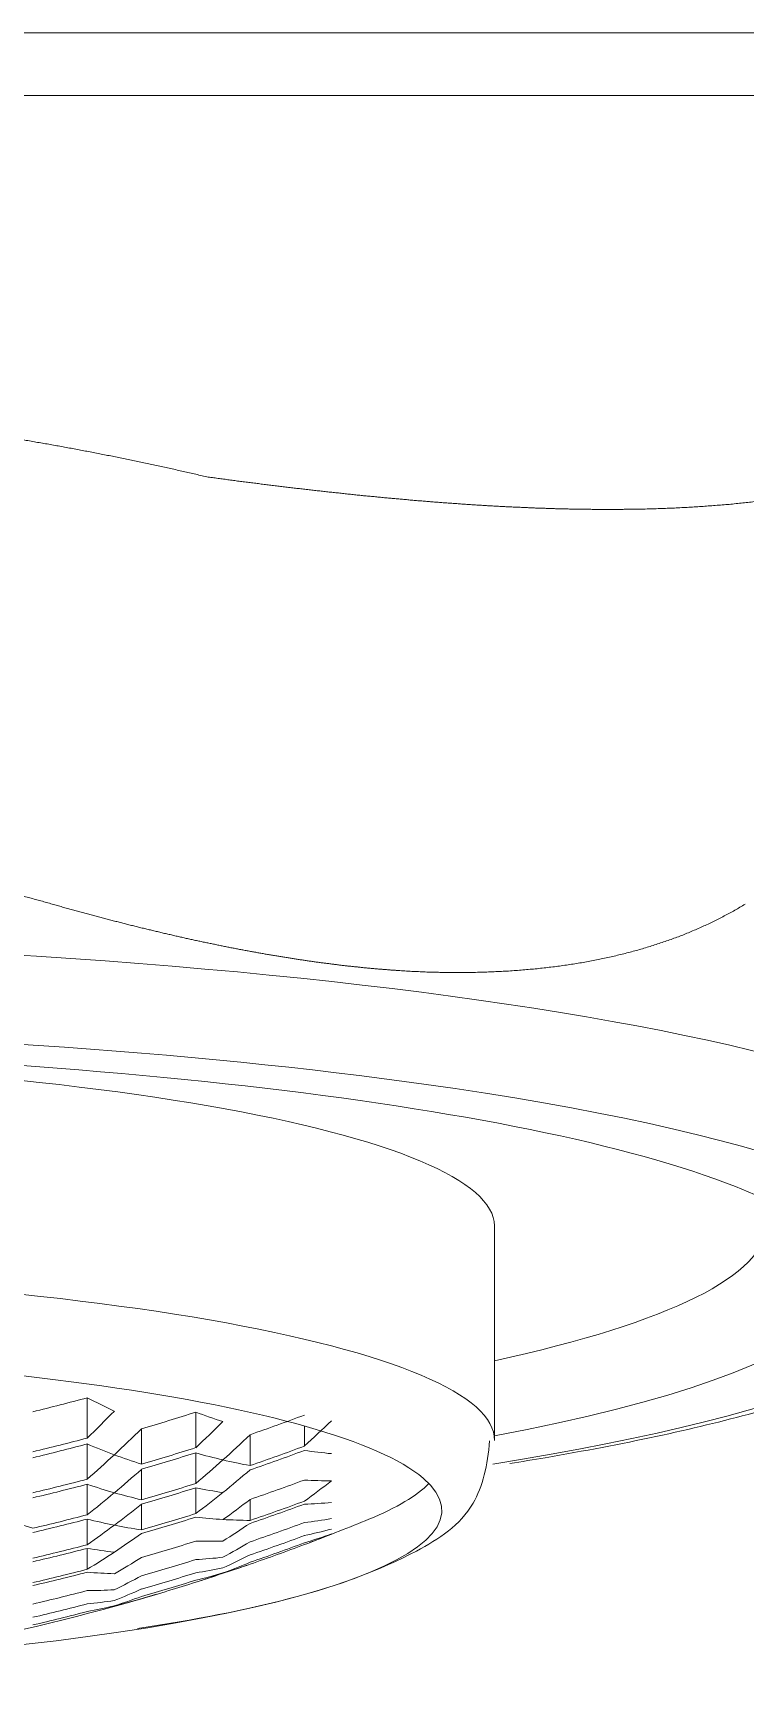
# Model space of a CAD drawing. Extents: x 2070 to 2860, y 0 to 579.
# Drawn here: x 2249.02 to 2255.58, y 407.26 to 422.41 of the extents above; entities that cross this region are included whole.
import ezdxf

# ---------------------------------------------------------------- set-up
doc = ezdxf.new("R2010")
doc.units = 0
doc.header["$LTSCALE"] = 10
doc.header["$MEASUREMENT"] = 0
doc.layers.add('1', color=7, linetype='CONTINUOUS')

msp = doc.modelspace()

# ---------------------------------------------------------------- linework, layer by layer
at = {"layer": '1', "color": 7, "linetype": 'Continuous', "lineweight": 13}
for p, q in [((2259.014, 422.413), (2229.524, 422.413)), ((2259.014, 421.837), (2229.524, 421.837))]:
    msp.add_line(p, q, dxfattribs=at)
at = {"layer": '1', "color": 7, "linetype": 'Continuous', "lineweight": 18}
for p, q in [((2253.269, 409.455), (2253.269, 411.425)), ((2249.519, 409.469), (2249.519, 409.841)), ((2250.519, 409.381), (2250.519, 409.709)), ((2250.019, 409.229), (2250.019, 409.555)), ((2251.019, 409.217), (2251.019, 409.5)), ((2251.519, 409.396), (2251.519, 409.581)), ((2249.519, 409.091), (2249.519, 409.416)), ((2250.519, 409.052), (2250.519, 409.334)), ((2250.019, 408.901), (2250.019, 409.182)), ((2249.519, 408.764), (2249.519, 409.044)), ((2250.519, 408.774), (2250.519, 409.012)), ((2250.019, 408.624), (2250.019, 408.861)), ((2251.019, 408.711), (2251.019, 408.905)), ((2249.519, 408.487), (2249.519, 408.724)), ((2249.519, 408.261), (2249.519, 408.454))]:
    msp.add_line(p, q, dxfattribs=at)
for start, end in [(290.7183, 292.3532), (287.6705, 289.0213), (275.2549, 286.5854)]:
    msp.add_arc((2244.269, 427.801), 20.628, start, end, dxfattribs=at)
at = {"layer": '1', "color": 7, "linetype": 'Continuous', "lineweight": 13}
for centre, major_axis, start_param, end_param in [((2244.269, 411.622), (14, 0), 0.010112, 1.570796), ((2244.269, 410.933), (13.3, 0), 5.454148, 7.231406), ((2244.269, 409.455), (-9, 0), 3.137714, 4.712389)]:
    msp.add_ellipse(centre, major_axis=major_axis, ratio=0.173648, start_param=start_param, end_param=end_param, dxfattribs=at)
at = {"layer": '1', "color": 7, "linetype": 'Continuous', "lineweight": 18}
for centre, major_axis, ratio, start_param, end_param in [((2244.269, 410.933), (13.3, 0), 0.173648, 0.948221, 1.570796), ((2244.269, 410.933), (-12.25, 0), 0.173648, 2.396053, 4.712389), ((2244.269, 411.425), (9, 0), 0.173648, 6.283185, 7.853982), ((2244.269, 411.425), (-11.5, 0), 0.173648, 2.469635, 3.141593), ((2244.269, 408.805), (8.516, 0), 0.173648, 5.116035, 7.853982), ((2244.269, 428.744), (19.9, 0), 0.984808, 4.953411, 4.979371), ((2250.559, 428.431), (1.926, -19.211), 0.492404, 5.974378, 6.000393), ((2246.229, 427.604), (-2.045, -20.401), 0.492404, 0.527565, 0.553429), ((2244.269, 428.57), (20.146, 0), 0.984808, 5.001827, 5.027826), ((2250.876, 428.463), (1.912, -19.07), 0.492404, 6.045058, 6.071155), ((2247.412, 427.485), (-2.026, -20.205), 0.492404, 0.511866, 0.537841), ((2244.269, 428.397), (20.34, 0), 0.984808, 5.050654, 5.076835), ((2248.595, 427.367), (-1.997, -19.914), 0.492404, 0.497382, 0.523612), ((2244.269, 428.594), (-20.116, 0), 0.984808, 1.809175, 1.834837), ((2246.662, 427.561), (2.039, 20.34), 0.492404, 3.651323, 3.677106), ((2247.845, 427.442), (2.016, 20.11), 0.492404, 3.636006, 3.661956), ((2244.269, 428.57), (20.146, 0), 0.984808, 4.950406, 4.976028), ((2250.126, 428.388), (1.944, -19.391), 0.492404, 6.019986, 6.045675), ((2246.662, 427.561), (-2.039, -20.34), 0.492404, 0.484158, 0.50973), ((2250.126, 428.388), (-1.944, 19.391), 0.492404, 2.904082, 2.929747), ((2244.269, 428.42), (-20.317, 0), 0.984808, 1.857726, 1.883485), ((2244.269, 428.397), (20.34, 0), 0.984808, 4.998984, 5.024711), ((2250.443, 428.419), (1.931, -19.261), 0.492404, 6.090175, 6.116011), ((2244.269, 428.246), (-20.468, 0), 0.984808, 1.906873, 1.93287), ((2244.269, 428.223), (20.484, 0), 0.984808, 5.048187, 5.074161), ((2250.76, 428.451), (1.917, -19.122), 0.492404, 6.161393, 6.187521), ((2247.095, 427.517), (2.032, 20.267), 0.492404, 3.608134, 3.633665), ((2247.845, 427.442), (-2.016, -20.11), 0.492404, 0.468666, 0.494413), ((2250.443, 428.419), (-1.931, 19.261), 0.492404, 2.974419, 3.000278), ((2248.278, 427.399), (2.005, 20.002), 0.492404, 3.5929, 3.618662), ((2244.269, 428.42), (-20.317, 0), 0.984808, 1.80677, 1.832161), ((2244.269, 428.397), (20.34, 0), 0.984808, 4.94809, 4.97345), ((2249.693, 428.344), (1.961, -19.556), 0.492404, 6.064615, 6.090056), ((2244.269, 428.246), (-20.468, 0), 0.984808, 1.855558, 1.88111), ((2244.269, 428.223), (20.484, 0), 0.984808, 4.996917, 5.022447), ((2250.01, 428.376), (1.949, -19.437), 0.492404, 6.134461, 6.160113), ((2244.269, 428.049), (20.578, 0), 0.984808, 5.046591, 5.07243), ((2250.327, 428.408), (1.936, -19.309), 0.492404, 6.205485, 6.231492), ((2249.461, 427.28), (-1.969, -19.639), 0.492404, 0.410937, 0.436913), ((2244.269, 409.298), (-8.516, 0), 0.173648, 2.74207, 2.974352), ((2247.095, 427.517), (-2.032, -20.267), 0.492404, 0.441185, 0.466541), ((2249.693, 428.344), (-1.961, 19.556), 0.492404, 2.948463, 2.973909), ((2247.528, 427.474), (2.023, 20.181), 0.492404, 3.565278, 3.590631), ((2248.278, 427.399), (-2.005, -20.002), 0.492404, 0.425714, 0.451308), ((2248.711, 427.355), (1.993, 19.881), 0.492404, 3.549942, 3.575587), ((2244.269, 427.899), (-20.62, 0), 0.984808, 1.90429, 1.93007), ((2244.269, 427.876), (20.624, 0), 0.984808, 5.045828, 5.071603), ((2249.894, 428.364), (1.953, -19.481), 0.492404, 6.249093, 6.275049), ((2248.943, 428.269), (-1.986, 19.81), 0.492404, 2.92325, 2.948364), ((2244.269, 428.246), (-20.468, 0), 0.984808, 1.805003, 1.830196), ((2244.269, 428.223), (20.484, 0), 0.984808, 4.946405, 4.971577), ((2249.26, 428.301), (1.976, -19.708), 0.492404, 6.108479, 6.133743), ((2244.269, 428.073), (-20.569, 0), 0.984808, 1.854125, 1.87954), ((2244.269, 428.049), (20.578, 0), 0.984808, 4.995579, 5.020981), ((2249.577, 428.333), (1.965, -19.598), 0.492404, 6.178122, 6.203659), ((2249.577, 428.333), (-1.965, 19.598), 0.492404, 3.062066, 3.087682), ((2249.461, 428.321), (1.969, -19.639), 0.492404, 0.009218, 0.035195), ((2247.528, 427.474), (-2.023, -20.181), 0.492404, 0.398477, 0.423685), ((2249.26, 428.301), (-1.976, 19.708), 0.492404, 2.99215, 3.017447), ((2247.961, 427.43), (2.013, 20.082), 0.492404, 3.522588, 3.54783), ((2249.144, 427.312), (1.98, 19.746), 0.492404, 3.50696, 3.532557), ((2244.269, 427.702), (20.62, 0), 0.984808, 5.045883, 5.071662), ((2244.269, 427.528), (20.569, 0), 0.984808, 5.046756, 5.072609), ((2249.028, 428.278), (1.983, -19.784), 0.492404, 0.052411, 0.078478), ((2248.595, 428.234), (1.997, -19.914), 0.492404, 0.095663, 0.121893), ((2251.193, 427.106), (-1.897, -18.921), 0.492404, 0.235149, 0.261474), ((2244.269, 428.073), (-20.569, 0), 0.984808, 1.803835, 1.828896), ((2244.269, 428.049), (20.578, 0), 0.984808, 4.945315, 4.970364), ((2248.827, 428.257), (1.99, -19.846), 0.492404, 6.15177, 6.176923), ((2247.961, 427.43), (-2.013, -20.082), 0.492404, 0.355869, 0.380995), ((2244.269, 427.876), (20.624, 0), 0.984808, 4.99494, 5.020281), ((2249.144, 428.289), (1.98, -19.746), 0.492404, 6.221346, 6.246834), ((2249.577, 427.268), (1.965, 19.598), 0.492404, 3.463785, 3.489401), ((2244.269, 427.355), (20.468, 0), 0.984808, 5.048466, 5.074463), ((2244.269, 427.204), (-20.34, 0), 0.984808, 1.909061, 1.935243), ((2244.269, 427.899), (-20.62, 0), 0.984808, 1.803239, 1.828233), ((2248.394, 427.387), (2.002, 19.971), 0.492404, 3.4799, 3.505096), ((2244.269, 427.702), (20.62, 0), 0.984808, 4.994986, 5.020331), ((2248.711, 428.246), (1.993, -19.881), 0.492404, 6.264308, 6.289816), ((2248.278, 428.202), (2.005, -20.002), 0.492404, 0.023996, 0.049589), ((2250.01, 427.225), (1.949, 19.437), 0.492404, 3.420239, 3.445941), ((2250.443, 427.182), (1.931, 19.261), 0.492404, 3.376137, 3.401996), ((2247.845, 428.159), (-2.016, 20.11), 0.492404, 3.234287, 3.260237), ((2244.269, 427.876), (20.624, 0), 0.984808, 4.944794, 4.969784), ((2248.394, 428.214), (2.002, -19.971), 0.492404, 6.194666, 6.219774), ((2248.827, 427.344), (1.99, 19.846), 0.492404, 3.437049, 3.462263), ((2244.269, 427.528), (20.569, 0), 0.984808, 4.995717, 5.021133), ((2244.269, 427.355), (20.468, 0), 0.984808, 4.997151, 5.022703), ((2244.269, 427.204), (-20.34, 0), 0.984808, 1.857391, 1.883118), ((2247.845, 428.159), (2.016, -20.11), 0.492404, 0.066947, 0.092695), ((2250.443, 427.182), (-1.931, -19.261), 0.492404, 0.208708, 0.234545), ((2244.269, 427.702), (20.62, 0), 0.984808, 4.944831, 4.969826), ((2244.269, 427.528), (20.569, 0), 0.984808, 4.945428, 4.970489), ((2247.961, 428.171), (-2.013, 20.082), 0.492404, 3.095743, 3.120869), ((2247.528, 428.127), (2.023, -20.181), 0.492404, 6.279944, 6.305152), ((2249.26, 427.3), (1.976, 19.708), 0.492404, 3.393869, 3.419165), ((2249.693, 427.257), (1.961, 19.556), 0.492404, 3.350182, 3.375628), ((2247.095, 428.084), (-2.032, 20.267), 0.492404, 3.206415, 3.231947), ((2244.269, 427.355), (20.468, 0), 0.984808, 4.946596, 4.971789), ((2247.095, 428.084), (2.032, -20.267), 0.492404, 0.039467, 0.064822)]:
    msp.add_ellipse(centre, major_axis=major_axis, ratio=ratio, start_param=start_param, end_param=end_param, dxfattribs=at)
at = {"layer": '1', "color": 7, "linetype": 'Continuous', "lineweight": 13}
for points, knots in [([(2250.62, 418.324), (2250.601, 418.328), (2250.563, 418.337), (2250.505, 418.351), (2250.447, 418.364), (2250.39, 418.377), (2250.332, 418.39), (2250.274, 418.403), (2250.216, 418.416), (2250.158, 418.428), (2250.1, 418.441), (2250.042, 418.453), (2249.984, 418.465), (2249.926, 418.478), (2249.868, 418.49), (2249.809, 418.501), (2249.751, 418.513), (2249.693, 418.525), (2249.634, 418.536), (2249.576, 418.548), (2249.517, 418.559), (2249.459, 418.57), (2249.4, 418.581), (2249.341, 418.592), (2249.282, 418.603), (2249.224, 418.613), (2249.165, 418.624), (2249.106, 418.634), (2249.047, 418.644), (2248.988, 418.655), (2248.929, 418.665), (2248.87, 418.674), (2248.811, 418.684), (2248.752, 418.694), (2248.693, 418.703), (2248.633, 418.712), (2248.574, 418.722), (2248.515, 418.731), (2248.456, 418.74), (2248.396, 418.749), (2248.337, 418.757), (2248.278, 418.766), (2248.218, 418.774), (2248.159, 418.783), (2248.099, 418.791), (2248.04, 418.799), (2247.98, 418.807), (2247.92, 418.815), (2247.861, 418.822), (2247.801, 418.83), (2247.742, 418.837), (2247.682, 418.844), (2247.622, 418.852), (2247.562, 418.859), (2247.503, 418.866), (2247.443, 418.872), (2247.383, 418.879), (2247.323, 418.885), (2247.264, 418.892), (2247.204, 418.898), (2247.144, 418.904), (2247.084, 418.91), (2247.024, 418.916), (2246.964, 418.922), (2246.904, 418.928), (2246.844, 418.933), (2246.784, 418.938), (2246.725, 418.944), (2246.665, 418.949), (2246.605, 418.954), (2246.545, 418.959), (2246.485, 418.963), (2246.425, 418.968), (2246.365, 418.972), (2246.305, 418.977), (2246.245, 418.981), (2246.185, 418.985), (2246.125, 418.989), (2246.065, 418.993), (2246.005, 418.996), (2245.945, 419), (2245.885, 419.003), (2245.825, 419.007), (2245.765, 419.01), (2245.705, 419.013), (2245.645, 419.016), (2245.585, 419.019), (2245.525, 419.021), (2245.465, 419.024), (2245.405, 419.026), (2245.345, 419.029), (2245.285, 419.031), (2245.225, 419.033), (2245.165, 419.035), (2245.105, 419.037), (2245.045, 419.038), (2244.986, 419.04), (2244.926, 419.041), (2244.866, 419.043), (2244.806, 419.044), (2244.746, 419.045), (2244.687, 419.046), (2244.627, 419.047), (2244.567, 419.047), (2244.508, 419.048), (2244.448, 419.048), (2244.388, 419.049), (2244.329, 419.049), (2244.289, 419.049), (2244.269, 419.049)], [0, 0, 0, 0, 0.009545, 0.019086, 0.028623, 0.038156, 0.047686, 0.057211, 0.066733, 0.076252, 0.085766, 0.095277, 0.104784, 0.114287, 0.123787, 0.133283, 0.142775, 0.152263, 0.161748, 0.171229, 0.180706, 0.190179, 0.199649, 0.209115, 0.218578, 0.228037, 0.237492, 0.246943, 0.256391, 0.265836, 0.275276, 0.284713, 0.294146, 0.303576, 0.313002, 0.322424, 0.331842, 0.341257, 0.350668, 0.360075, 0.369479, 0.378879, 0.388275, 0.397667, 0.407056, 0.41644, 0.425821, 0.435199, 0.444572, 0.453942, 0.463308, 0.47267, 0.482029, 0.491383, 0.500734, 0.510081, 0.519425, 0.528764, 0.5381, 0.547432, 0.55676, 0.566085, 0.575406, 0.584723, 0.594036, 0.603345, 0.612651, 0.621953, 0.631251, 0.640546, 0.649837, 0.659124, 0.668407, 0.677687, 0.686963, 0.696235, 0.705504, 0.714769, 0.72403, 0.733287, 0.74254, 0.75179, 0.761035, 0.770277, 0.779515, 0.788749, 0.797979, 0.807205, 0.816427, 0.825646, 0.83486, 0.84407, 0.853276, 0.862477, 0.871675, 0.880869, 0.890058, 0.899243, 0.908424, 0.917601, 0.926774, 0.935942, 0.945106, 0.954266, 0.963422, 0.972573, 0.98172, 0.990862, 1, 1, 1, 1]), ([(2250.62, 418.324), (2250.637, 418.321), (2250.672, 418.317), (2250.724, 418.31), (2250.776, 418.303), (2250.827, 418.296), (2250.879, 418.289), (2250.93, 418.282), (2250.982, 418.276), (2251.033, 418.269), (2251.084, 418.263), (2251.135, 418.256), (2251.186, 418.25), (2251.236, 418.244), (2251.287, 418.237), (2251.337, 418.231), (2251.387, 418.225), (2251.437, 418.219), (2251.487, 418.214), (2251.537, 418.208), (2251.587, 418.202), (2251.637, 418.196), (2251.686, 418.191), (2251.735, 418.185), (2251.785, 418.18), (2251.834, 418.175), (2251.883, 418.17), (2251.931, 418.164), (2251.98, 418.159), (2252.029, 418.154), (2252.077, 418.149), (2252.125, 418.145), (2252.173, 418.14), (2252.221, 418.135), (2252.269, 418.131), (2252.317, 418.126), (2252.365, 418.122), (2252.412, 418.118), (2252.459, 418.114), (2252.506, 418.109), (2252.553, 418.105), (2252.6, 418.102), (2252.647, 418.098), (2252.694, 418.094), (2252.74, 418.09), (2252.786, 418.087), (2252.832, 418.083), (2252.878, 418.08), (2252.924, 418.077), (2252.97, 418.073), (2253.016, 418.07), (2253.061, 418.067), (2253.106, 418.064), (2253.151, 418.062), (2253.196, 418.059), (2253.241, 418.056), (2253.286, 418.054), (2253.331, 418.051), (2253.375, 418.049), (2253.419, 418.047), (2253.463, 418.045), (2253.507, 418.043), (2253.551, 418.041), (2253.595, 418.039), (2253.638, 418.037), (2253.682, 418.036), (2253.725, 418.034), (2253.768, 418.033), (2253.811, 418.031), (2253.853, 418.03), (2253.896, 418.029), (2253.938, 418.028), (2253.981, 418.027), (2254.023, 418.026), (2254.065, 418.026), (2254.107, 418.025), (2254.148, 418.025), (2254.19, 418.024), (2254.231, 418.024), (2254.272, 418.024), (2254.313, 418.024), (2254.354, 418.024), (2254.395, 418.024), (2254.435, 418.024), (2254.476, 418.025), (2254.516, 418.025), (2254.565, 418.026), (2254.624, 418.027), (2254.692, 418.028), (2254.76, 418.03), (2254.828, 418.033), (2254.895, 418.035), (2254.961, 418.038), (2255.027, 418.042), (2255.093, 418.045), (2255.158, 418.049), (2255.223, 418.054), (2255.288, 418.059), (2255.352, 418.064), (2255.416, 418.069), (2255.479, 418.075), (2255.542, 418.082), (2255.604, 418.088), (2255.666, 418.096), (2255.728, 418.103), (2255.789, 418.111), (2255.85, 418.119), (2255.91, 418.128), (2255.97, 418.137), (2256.03, 418.147), (2256.089, 418.157), (2256.147, 418.167), (2256.205, 418.178), (2256.263, 418.189), (2256.32, 418.2), (2256.377, 418.213), (2256.433, 418.225), (2256.488, 418.238), (2256.544, 418.251), (2256.598, 418.265), (2256.653, 418.279), (2256.692, 418.29), (2256.713, 418.296), (2256.716, 418.297)], [0, 0, 0, 0, 0.00753, 0.015046, 0.02255, 0.03004, 0.037518, 0.044983, 0.052435, 0.059874, 0.067301, 0.074715, 0.082117, 0.089506, 0.096882, 0.104246, 0.111598, 0.118938, 0.126265, 0.13358, 0.140884, 0.148175, 0.155454, 0.162721, 0.169976, 0.17722, 0.184452, 0.191672, 0.198881, 0.206078, 0.213263, 0.220438, 0.227601, 0.234752, 0.241892, 0.249022, 0.25614, 0.263247, 0.270343, 0.277428, 0.284502, 0.291566, 0.298619, 0.305661, 0.312693, 0.319714, 0.326725, 0.333725, 0.340715, 0.347695, 0.354665, 0.361624, 0.368574, 0.375513, 0.382443, 0.389363, 0.396273, 0.403174, 0.410065, 0.416946, 0.423818, 0.43068, 0.437534, 0.444378, 0.451212, 0.458038, 0.464855, 0.471663, 0.478461, 0.485251, 0.492033, 0.498805, 0.50557, 0.512325, 0.519072, 0.525811, 0.532542, 0.539264, 0.545978, 0.552684, 0.559383, 0.566073, 0.572755, 0.57943, 0.586097, 0.592757, 0.599409, 0.610833, 0.62225, 0.633662, 0.645068, 0.656469, 0.667866, 0.679258, 0.690645, 0.70203, 0.71341, 0.724788, 0.736164, 0.747537, 0.758908, 0.770278, 0.781647, 0.793015, 0.804383, 0.815751, 0.827119, 0.838488, 0.849858, 0.86123, 0.872604, 0.88398, 0.895358, 0.90674, 0.918125, 0.929513, 0.940906, 0.952303, 0.963705, 0.975113, 0.986526, 0.997945, 1, 1, 1, 1]), ([(2249.209, 414.385), (2249.192, 414.39), (2249.158, 414.399), (2249.106, 414.414), (2249.055, 414.428), (2249.004, 414.442), (2248.952, 414.456), (2248.901, 414.47), (2248.849, 414.483), (2248.797, 414.497), (2248.745, 414.51), (2248.694, 414.523), (2248.642, 414.536), (2248.59, 414.549), (2248.538, 414.561), (2248.486, 414.574), (2248.433, 414.586), (2248.381, 414.598), (2248.329, 414.61), (2248.277, 414.622), (2248.224, 414.634), (2248.172, 414.646), (2248.119, 414.657), (2248.067, 414.668), (2248.014, 414.679), (2247.961, 414.69), (2247.909, 414.701), (2247.856, 414.712), (2247.803, 414.722), (2247.75, 414.733), (2247.697, 414.743), (2247.644, 414.753), (2247.591, 414.763), (2247.538, 414.772), (2247.485, 414.782), (2247.431, 414.791), (2247.378, 414.8), (2247.325, 414.81), (2247.271, 414.818), (2247.218, 414.827), (2247.165, 414.836), (2247.111, 414.844), (2247.058, 414.853), (2247.004, 414.861), (2246.95, 414.869), (2246.897, 414.877), (2246.843, 414.884), (2246.771, 414.894), (2246.68, 414.907), (2246.571, 414.921), (2246.462, 414.934), (2246.352, 414.947), (2246.243, 414.959), (2246.133, 414.971), (2246.024, 414.982), (2245.914, 414.992), (2245.804, 415.001), (2245.695, 415.01), (2245.585, 415.018), (2245.475, 415.026), (2245.365, 415.033), (2245.256, 415.039), (2245.146, 415.045), (2245.036, 415.05), (2244.927, 415.054), (2244.817, 415.057), (2244.707, 415.06), (2244.598, 415.063), (2244.488, 415.064), (2244.379, 415.065), (2244.306, 415.065), (2244.269, 415.065)], [0, 0, 0, 0, 0.010979, 0.021952, 0.032921, 0.043885, 0.054844, 0.065799, 0.076749, 0.087695, 0.098636, 0.109572, 0.120505, 0.131432, 0.142356, 0.153275, 0.16419, 0.175101, 0.186008, 0.19691, 0.207809, 0.218704, 0.229595, 0.240482, 0.251365, 0.262244, 0.27312, 0.283992, 0.294861, 0.305726, 0.316587, 0.327445, 0.3383, 0.349151, 0.359999, 0.370844, 0.381685, 0.392524, 0.403359, 0.414191, 0.42502, 0.435847, 0.44667, 0.457491, 0.468309, 0.479124, 0.489936, 0.500746, 0.522672, 0.544575, 0.566455, 0.588313, 0.610149, 0.631963, 0.653757, 0.675531, 0.697284, 0.719018, 0.740734, 0.76243, 0.784108, 0.805769, 0.827413, 0.84904, 0.87065, 0.892245, 0.913825, 0.93539, 0.95694, 0.978477, 1, 1, 1, 1]), ([(2249.209, 414.385), (2249.224, 414.38), (2249.255, 414.372), (2249.302, 414.358), (2249.349, 414.345), (2249.395, 414.333), (2249.441, 414.32), (2249.487, 414.307), (2249.533, 414.295), (2249.578, 414.283), (2249.624, 414.271), (2249.669, 414.259), (2249.714, 414.247), (2249.759, 414.235), (2249.804, 414.224), (2249.848, 414.212), (2249.893, 414.201), (2249.937, 414.19), (2249.981, 414.179), (2250.025, 414.168), (2250.069, 414.158), (2250.112, 414.147), (2250.155, 414.137), (2250.198, 414.127), (2250.241, 414.116), (2250.284, 414.107), (2250.327, 414.097), (2250.369, 414.087), (2250.411, 414.078), (2250.453, 414.068), (2250.495, 414.059), (2250.537, 414.05), (2250.578, 414.041), (2250.62, 414.033), (2250.661, 414.024), (2250.702, 414.016), (2250.742, 414.007), (2250.783, 413.999), (2250.823, 413.991), (2250.863, 413.983), (2250.903, 413.975), (2250.943, 413.968), (2250.983, 413.96), (2251.022, 413.953), (2251.061, 413.946), (2251.1, 413.939), (2251.139, 413.932), (2251.178, 413.925), (2251.217, 413.919), (2251.255, 413.912), (2251.293, 413.906), (2251.331, 413.9), (2251.369, 413.894), (2251.406, 413.888), (2251.444, 413.882), (2251.481, 413.876), (2251.518, 413.871), (2251.554, 413.865), (2251.591, 413.86), (2251.627, 413.855), (2251.664, 413.85), (2251.7, 413.845), (2251.736, 413.841), (2251.771, 413.836), (2251.807, 413.832), (2251.842, 413.827), (2251.877, 413.823), (2251.912, 413.819), (2251.947, 413.815), (2251.981, 413.812), (2252.016, 413.808), (2252.05, 413.804), (2252.084, 413.801), (2252.117, 413.798), (2252.151, 413.795), (2252.184, 413.792), (2252.218, 413.789), (2252.251, 413.786), (2252.284, 413.784), (2252.316, 413.781), (2252.349, 413.779), (2252.381, 413.777), (2252.413, 413.775), (2252.445, 413.773), (2252.477, 413.771), (2252.508, 413.769), (2252.539, 413.767), (2252.571, 413.766), (2252.601, 413.765), (2252.632, 413.763), (2252.663, 413.762), (2252.693, 413.761), (2252.723, 413.761), (2252.753, 413.76), (2252.783, 413.759), (2252.813, 413.759), (2252.842, 413.758), (2252.885, 413.758), (2252.941, 413.758), (2253.011, 413.758), (2253.079, 413.759), (2253.148, 413.761), (2253.216, 413.763), (2253.283, 413.766), (2253.35, 413.769), (2253.417, 413.773), (2253.483, 413.778), (2253.548, 413.783), (2253.614, 413.789), (2253.678, 413.795), (2253.743, 413.802), (2253.806, 413.81), (2253.87, 413.818), (2253.932, 413.827), (2253.995, 413.836), (2254.057, 413.846), (2254.118, 413.857), (2254.179, 413.868), (2254.239, 413.88), (2254.299, 413.893), (2254.358, 413.906), (2254.417, 413.92), (2254.475, 413.934), (2254.533, 413.95), (2254.59, 413.965), (2254.647, 413.982), (2254.703, 413.999), (2254.759, 414.016), (2254.814, 414.035), (2254.869, 414.054), (2254.923, 414.073), (2254.977, 414.093), (2255.03, 414.114), (2255.082, 414.136), (2255.134, 414.158), (2255.186, 414.181), (2255.237, 414.204), (2255.287, 414.228), (2255.337, 414.253), (2255.386, 414.279), (2255.435, 414.305), (2255.483, 414.331), (2255.531, 414.359), (2255.562, 414.378), (2255.578, 414.387)], [0, 0, 0, 0, 0.006142, 0.012267, 0.018374, 0.024463, 0.030535, 0.036589, 0.042625, 0.048643, 0.054644, 0.060627, 0.066592, 0.072539, 0.078469, 0.084381, 0.090275, 0.096152, 0.10201, 0.107851, 0.113675, 0.119481, 0.125269, 0.131039, 0.136792, 0.142527, 0.148244, 0.153944, 0.159626, 0.165291, 0.170937, 0.176567, 0.182178, 0.187772, 0.193349, 0.198908, 0.204449, 0.209973, 0.215479, 0.220968, 0.226439, 0.231892, 0.237328, 0.242746, 0.248147, 0.253531, 0.258896, 0.264245, 0.269576, 0.274889, 0.280185, 0.285463, 0.290724, 0.295967, 0.301193, 0.306401, 0.311592, 0.316766, 0.321922, 0.32706, 0.332181, 0.337284, 0.34237, 0.347439, 0.35249, 0.357524, 0.36254, 0.367539, 0.37252, 0.377484, 0.382431, 0.38736, 0.392271, 0.397166, 0.402042, 0.406902, 0.411744, 0.416569, 0.421376, 0.426166, 0.430938, 0.435693, 0.44043, 0.445151, 0.449853, 0.454539, 0.459207, 0.463857, 0.46849, 0.473106, 0.477704, 0.482285, 0.486849, 0.491395, 0.495923, 0.500435, 0.504928, 0.509405, 0.520089, 0.53077, 0.541448, 0.552124, 0.562797, 0.573468, 0.584136, 0.594802, 0.605467, 0.616129, 0.62679, 0.637449, 0.648107, 0.658764, 0.669419, 0.680074, 0.690727, 0.70138, 0.712032, 0.722684, 0.733335, 0.743987, 0.754638, 0.765289, 0.775941, 0.786594, 0.797247, 0.807901, 0.818556, 0.829213, 0.839871, 0.850531, 0.861193, 0.871857, 0.882524, 0.893192, 0.903863, 0.914537, 0.925213, 0.93589, 0.94657, 0.957252, 0.967937, 0.978622, 0.98931, 1, 1, 1, 1])]:
    msp.add_open_spline(points, degree=3, knots=knots, dxfattribs=at)
at = {"layer": '1', "color": 7, "linetype": 'Continuous', "lineweight": 18}
for points, knots in [([(2253.412, 409.236), (2253.522, 409.253), (2254.36, 409.392), (2255.751, 409.688), (2257.137, 410.185), (2257.892, 410.661), (2258.353, 411.347), (2258.247, 411.638), (2258.231, 411.673)], [0, 0, 0, 0, 0.038691, 0.300292, 0.566047, 0.801398, 0.975936, 1, 1, 1, 1]), ([(2249.981, 407.716), (2250.51, 407.794), (2251.542, 407.998), (2252.451, 408.341), (2253.098, 408.758), (2253.208, 409.219), (2253.225, 409.446)], [0, 0, 0, 0, 0.285721, 0.625918, 0.840342, 1, 1, 1, 1])]:
    msp.add_open_spline(points, degree=3, knots=knots, dxfattribs=at)

doc.saveas('drawing.dxf')
